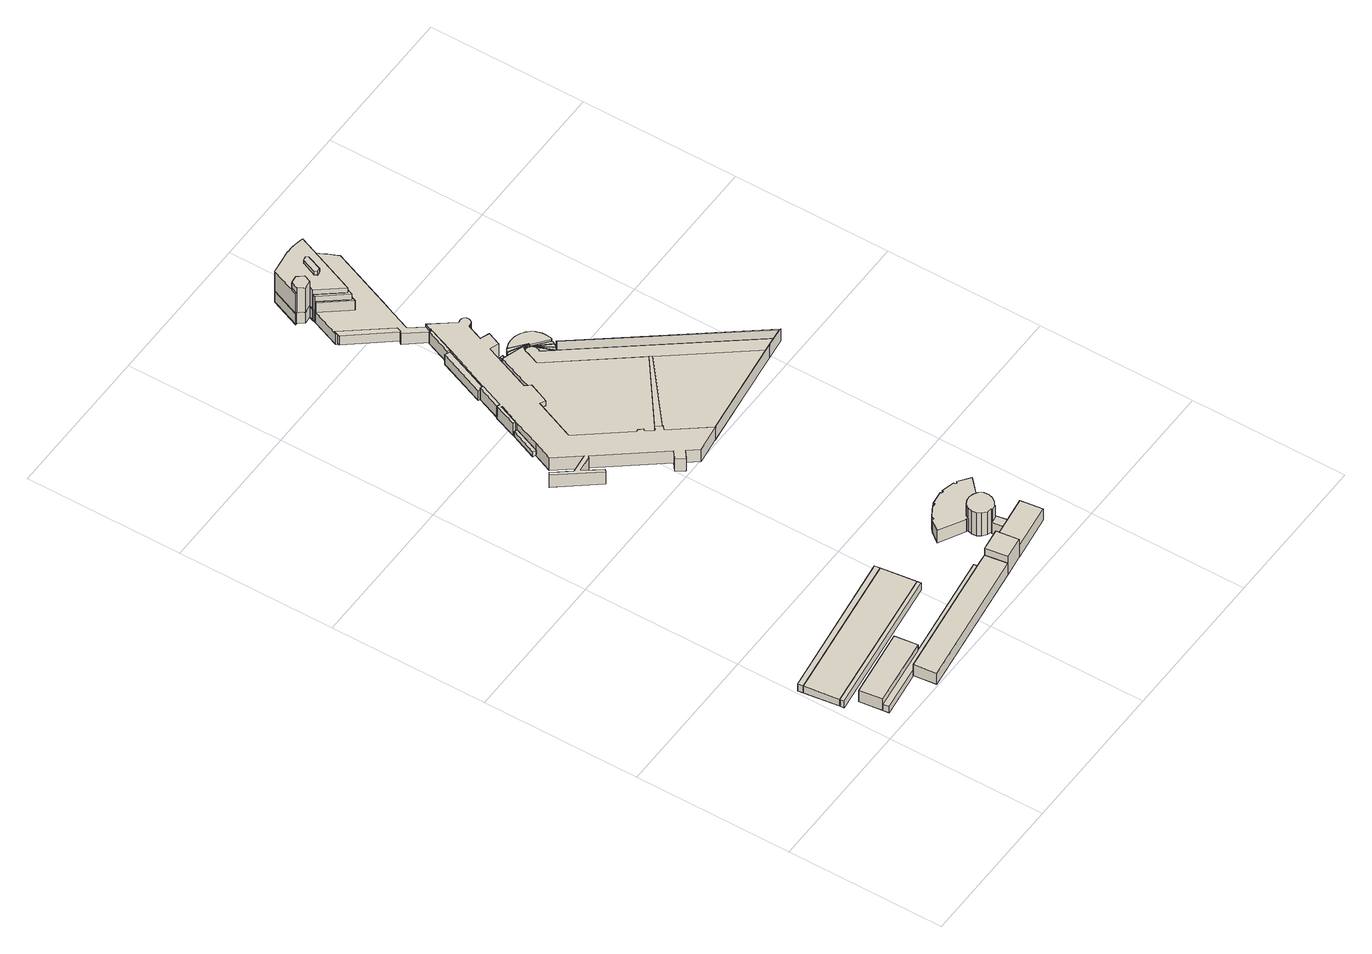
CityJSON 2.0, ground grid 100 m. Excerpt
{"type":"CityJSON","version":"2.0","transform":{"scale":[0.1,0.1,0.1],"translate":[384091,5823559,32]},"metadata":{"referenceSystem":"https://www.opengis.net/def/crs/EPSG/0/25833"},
"CityObjects":{
"building1":{"type":"Building","attributes":{"Gemeindeschluessel":"11000012","BezugspunktDach":"2200","function":"31001_2120","measuredHeight":9.07,"storeysAboveGround":2},"address":[{"country":"Germany","locality":"Berlin","thoroughfareNumber":"1 (7)","thoroughfareName":"Flughafen Tegel"}],"geometry":[{"type":"Solid","lod":"1","boundaries":[[[[0,1,2,3]],[[4,5,6,7]],[[4,7,3,2]],[[5,4,2,1]],[[6,5,1,0]],[[7,6,0,3]]]]}]},
"building2":{"type":"Building","attributes":{"Gemeindeschluessel":"11000012","BezugspunktDach":"2200","function":"51009_1610","measuredHeight":5.47,"storeysAboveGround":0},"address":[{"country":"Germany","locality":"Berlin"}],"geometry":[{"type":"Solid","lod":"1","boundaries":[[[[8,9,10,11]],[[12,13,14,15]],[[12,15,11,10]],[[13,12,10,9]],[[14,13,9,8]],[[15,14,8,11]]]]}]},
"building3":{"type":"Building","attributes":{"Gemeindeschluessel":"11000012","BezugspunktDach":"2200","function":"31001_2120","measuredHeight":5.47,"storeysAboveGround":1},"address":[{"country":"Germany","locality":"Berlin","thoroughfareNumber":"1 (8)","thoroughfareName":"Flughafen Tegel"}],"geometry":[{"type":"Solid","lod":"1","boundaries":[[[[11,10,16,17]],[[18,12,15,19]],[[18,19,17,16]],[[12,18,16,10]],[[15,12,10,11]],[[19,15,11,17]]]]}]},
"building4":{"type":"Building","attributes":{"Gemeindeschluessel":"11000012","BezugspunktDach":"2200","function":"51009_1610","measuredHeight":5.5,"storeysAboveGround":0},"address":[{"country":"Germany","locality":"Berlin"}],"geometry":[{"type":"Solid","lod":"1","boundaries":[[[[17,16,20,21]],[[22,18,19,23]],[[22,23,21,20]],[[18,22,20,16]],[[19,18,16,17]],[[23,19,17,21]]]]}]},
"building5":{"type":"Building","attributes":{"Gemeindeschluessel":"11000012","BezugspunktDach":"2200","function":"51009_1610","measuredHeight":4.85,"storeysAboveGround":0},"address":[{"country":"Germany","locality":"Berlin"}],"geometry":[{"type":"Solid","lod":"1","boundaries":[[[[24,25,26,27,28,29]],[[30,31,32,33,34,35]],[[30,35,29,28]],[[31,30,28,27]],[[32,31,27,26]],[[33,32,26,25]],[[34,33,25,24]],[[35,34,24,29]]]]}]},
"building6":{"type":"Building","attributes":{"Gemeindeschluessel":"11000012","function":"31001_2120"},"address":[{"country":"Germany","locality":"Berlin","thoroughfareNumber":"1 (5)","thoroughfareName":"Flughafen Tegel"}],"children":["building6-1","building6-2","building6-3"]},
"building6-1":{"type":"BuildingPart","attributes":{"BezugspunktDach":"2200","measuredHeight":14.4,"storeysAboveGround":3},"parents":["building6"],"geometry":[{"type":"MultiSurface","lod":"1","boundaries":[[[36,37,38,39]],[[40,41,42,43]],[[40,43,39,38]],[[44,45,38,37]],[[42,41,37,36]],[[43,46,47,42,36,39]],[[41,40,48,45,44]],[[42,47,46,43]]]}]},
"building6-2":{"type":"BuildingPart","attributes":{"BezugspunktDach":"2200","measuredHeight":9.05,"storeysAboveGround":3},"parents":["building6"],"geometry":[{"type":"MultiSurface","lod":"1","boundaries":[[[49,47,46,50,51]],[[52,43,42,53,54]],[[52,54,51,50]],[[43,52,50,46]],[[42,43,42,47]],[[53,42,47,49]],[[54,53,49,51]],[[55,46,47,42,43]]]}]},
"building6-3":{"type":"BuildingPart","attributes":{"BezugspunktDach":"2200","measuredHeight":9.11,"storeysAboveGround":3},"parents":["building6"],"geometry":[{"type":"MultiSurface","lod":"1","boundaries":[[[44,56,57,58,59,45]],[[60,61,62,63,64,65]],[[60,65,45,59]],[[61,60,59,58]],[[62,61,58,57]],[[63,62,57,56]],[[64,63,56,44]],[[65,64,41,40]],[[40,41,44,45]]]}]},
"building7":{"type":"Building","attributes":{"Gemeindeschluessel":"11000012","BezugspunktDach":"2200","function":"51009_1610","measuredHeight":3.96,"storeysAboveGround":0},"address":[{"country":"Germany","locality":"Berlin"}],"geometry":[{"type":"Solid","lod":"1","boundaries":[[[[66,67,68,69]],[[70,71,72,73]],[[70,73,69,68]],[[71,70,68,67]],[[72,71,67,66]],[[73,72,66,69]]]]}]},
"building8":{"type":"Building","attributes":{"Gemeindeschluessel":"11000012","function":"31001_2580"},"address":[{"country":"Germany","locality":"Berlin","thoroughfareNumber":"1 (6)","thoroughfareName":"Flughafen Tegel"}],"children":["building8-1","building8-2","building8-3"]},
"building8-1":{"type":"BuildingPart","attributes":{"BezugspunktDach":"2200","measuredHeight":18.56,"storeysAboveGround":2},"parents":["building8"],"geometry":[{"type":"MultiSurface","lod":"1","boundaries":[[[74,75,76,77,78,79,80,81,82,83,84,85,86,87,88,89,90,91]],[[92,93,94,95,96,97,98,99,100,101,102,103,104,105,106,107,108,109]],[[92,109,91,90]],[[110,111,90,89]],[[94,112,110,93,89,88]],[[95,113,112,88,87]],[[114,113,87,86]],[[115,116,114,96,86,85]],[[98,97,85,84]],[[99,98,84,83]],[[100,99,83,82]],[[101,100,82,81]],[[102,101,81,80]],[[103,102,80,79]],[[117,118,79,78]],[[104,103,119,120]],[[105,104,78,77]],[[106,105,77,76]],[[107,106,76,75]],[[108,107,75,74]],[[109,108,74,91]],[[93,92,111,110]],[[93,110,112,94]],[[94,121,112,113,95]],[[122,96,95,123,113,114]],[[97,96,114,116,115]],[[120,119,118,117]]]}]},
"building8-2":{"type":"BuildingPart","attributes":{"BezugspunktDach":"2200","measuredHeight":9.91,"storeysAboveGround":2},"parents":["building8"],"geometry":[{"type":"MultiSurface","lod":"1","boundaries":[[[124,125,111,110,112,113,114,116,126,127,128,129,130,131,132,133,134,135,136,137,138,139,140,141,142,143,144,145]],[[146,147,148,149,150,151,152,153,154,155,156,157,158,159,160,161,162,163,164,97,96,95,94,93,92,165,166,167]],[[146,167,145,144]],[[147,146,144,143]],[[148,147,143,142]],[[149,148,142,141]],[[150,149,141,140]],[[151,150,140,139]],[[152,151,139,138]],[[153,152,138,137]],[[154,153,137,136]],[[155,154,136,135]],[[156,155,135,134]],[[157,156,134,133]],[[158,157,133,132]],[[159,158,132,131]],[[160,159,131,130]],[[161,160,130,129]],[[162,161,129,128]],[[163,162,128,127]],[[164,163,127,126]],[[97,164,126,116]],[[96,97,96,114]],[[95,96,114,96,95,113]],[[94,95,168,95,94,112]],[[93,94,93,169]],[[93,170,93,92]],[[165,92,111,125]],[[166,165,125,124]],[[167,166,124,145]],[[116,114,96,97]],[[113,112,94,95,168]],[[169,93,94,121,112,110]],[[92,93,170,110,111]]]}]},
"building8-3":{"type":"BuildingPart","attributes":{"BezugspunktDach":"2200","measuredHeight":9,"storeysAboveGround":2},"parents":["building8"],"geometry":[{"type":"Solid","lod":"1","boundaries":[[[[171,172,173,174,175,176,177,118,117,178]],[[120,119,179,180,181,182,183,184,185,186]],[[120,186,178,117]],[[179,119,118,177]],[[180,179,177,176]],[[181,180,176,175]],[[182,181,175,174]],[[183,182,174,173]],[[184,183,173,172]],[[185,184,172,171]],[[186,185,171,178]],[[119,120,117,118]]]]}]},
"building9":{"type":"Building","attributes":{"Gemeindeschluessel":"11000012","BezugspunktDach":"2200","function":"51009_1610","measuredHeight":9.33,"storeysAboveGround":0},"address":[{"country":"Germany","locality":"Berlin"}],"geometry":[{"type":"Solid","lod":"1","boundaries":[[[[187,188,189,190]],[[191,192,193,194]],[[191,194,190,189]],[[192,191,189,188]],[[193,192,188,187]],[[194,193,187,190]]]]}]},
"building10":{"type":"Building","attributes":{"Gemeindeschluessel":"11000012","BezugspunktDach":"2200","function":"51009_1610","measuredHeight":7.84,"storeysAboveGround":0},"address":[{"country":"Germany","locality":"Berlin"}],"geometry":[{"type":"Solid","lod":"1","boundaries":[[[[195,196,197,198,199,200]],[[201,202,203,204,205,206]],[[201,206,200,199]],[[202,201,199,198]],[[203,202,198,197]],[[204,203,197,196]],[[205,204,196,195]],[[206,205,195,200]]]]}]},
"building11":{"type":"Building","attributes":{"Gemeindeschluessel":"11000012","BezugspunktDach":"2200","function":"51009_1610","measuredHeight":7.31,"storeysAboveGround":0},"address":[{"country":"Germany","locality":"Berlin"}],"geometry":[{"type":"Solid","lod":"1","boundaries":[[[[207,208,209,210,211,212]],[[213,214,215,216,217,218]],[[213,218,212,211]],[[214,213,211,210]],[[215,214,210,209]],[[216,215,209,208]],[[217,216,208,207]],[[218,217,207,212]]]]}]},
"building12":{"type":"Building","attributes":{"Gemeindeschluessel":"11000012","BezugspunktDach":"2200","function":"51009_1610","measuredHeight":9.24,"storeysAboveGround":0},"address":[{"country":"Germany","locality":"Berlin"}],"geometry":[{"type":"Solid","lod":"1","boundaries":[[[[219,220,221,222]],[[223,224,225,226]],[[223,226,222,221]],[[224,223,221,220]],[[225,224,220,219]],[[226,225,219,222]]]]}]},
"building13":{"type":"Building","attributes":{"Gemeindeschluessel":"11000012","function":"31001_2461"},"address":[{"country":"Germany","locality":"Berlin","thoroughfareNumber":"1 (42)","thoroughfareName":"Flughafen Tegel"}],"children":["building13-1","building13-2","building13-3","building13-4","building13-5","building13-6","building13-7","building13-8","building13-9","building13-10","building13-11","building13-12","building13-13"]},
"building13-1":{"type":"BuildingPart","attributes":{"BezugspunktDach":"2200","measuredHeight":10.02,"storeysAboveGround":4},"parents":["building13"],"geometry":[{"type":"MultiSurface","lod":"1","boundaries":[[[227,228,229,230,231,232,233,234,235,236,237,238,239,240,241,242,243,244,245,246,247,248,249,250,251,252,253,254,255,256,257,258,259,260,261,262,263,264,265,266,267,268,269,270,271,272,273,274,275,276,277,278,279,280,281,282,283,284,285,286,287,288,289,290,220,219,188,187,190,291,292,293,294,295,296,297,298,299,300,301]],[[302,303,304,305,306,307,308,309,310,311,312,313,314,315,316,317,318,319,320,321,322,323,324,325,326,327,328,329,330,331,332,333,334,335,336,337,338,339,340,341,342,343,344,345,346,347,348,349,350,351,352,353,354,355,356,357,358,359,360,361,362,363,364,365,366,367,368,369,370,371,372,373,374,375,376,377,378,379,380,381]],[[302,381,301,300]],[[303,302,300,299]],[[304,303,299,298]],[[305,304,298,297]],[[306,305,297,296]],[[307,306,296,295]],[[308,307,295,294]],[[309,308,294,293]],[[310,309,293,292]],[[311,310,292,291]],[[312,311,291,190]],[[313,312,190,187]],[[314,313,187,188]],[[315,314,188,219]],[[316,315,219,220]],[[317,316,220,290]],[[318,317,290,289]],[[319,318,289,288]],[[320,319,288,287]],[[321,320,287,286]],[[322,321,286,285]],[[323,322,285,284]],[[324,323,284,283]],[[325,324,283,282]],[[326,325,282,281]],[[327,326,281,280]],[[328,327,280,279]],[[329,328,279,278]],[[330,329,278,277]],[[331,330,277,276]],[[332,331,276,275]],[[333,332,275,274]],[[334,333,274,273]],[[335,334,273,272]],[[336,335,272,271]],[[337,336,271,270]],[[338,337,270,269]],[[339,338,269,268]],[[340,339,268,267]],[[341,340,267,266]],[[342,341,266,265]],[[343,342,265,264]],[[344,343,264,263]],[[345,344,263,262]],[[346,345,262,261]],[[347,382,383,384,261,260]],[[348,385,382,260,259]],[[386,387,385,388,259,258]],[[350,389,387,258,257]],[[390,391,389,257,256]],[[352,392,391,351,256,255]],[[353,393,392,255,254]],[[394,395,393,254,253]],[[355,396,395,253,252]],[[397,396,252,251]],[[398,397,251,250]],[[399,400,250,249]],[[359,401,399,358,249,248]],[[402,360,403,401,248,247]],[[404,402,360,361,360,247,246]],[[405,406,404,246,245]],[[363,362,363,407,406,245,244]],[[408,407,244,243]],[[364,363,409,363,364,410]],[[411,408,243,242]],[[366,365,242,241]],[[367,366,241,240]],[[368,367,240,239]],[[369,368,239,238]],[[370,369,238,237]],[[371,370,237,236]],[[372,371,236,235]],[[373,372,235,234]],[[374,373,234,233]],[[375,374,233,232]],[[376,375,232,231]],[[377,376,231,230]],[[378,377,230,229]],[[379,378,229,228]],[[380,379,228,227]],[[381,380,227,301]],[[346,384,383,382,347]],[[347,382,385,348]],[[349,348,388,385,387,386]],[[349,387,389,350]],[[351,350,412,389,391,390]],[[351,391,392,352]],[[352,392,393,353]],[[354,353,393,395,394]],[[354,413,395,396,355]],[[356,355,396,397]],[[357,356,397,398]],[[358,357,400,399]],[[358,399,401,359]],[[359,414,401,403,360]],[[404,361,360,361,404,402]],[[362,361,404,406,405]],[[406,407,363,362]],[[410,364,363,409,407,408]],[[365,364,408,411]]]}]},
"building13-2":{"type":"BuildingPart","attributes":{"BezugspunktDach":"2200","measuredHeight":7.02,"storeysAboveGround":4},"parents":["building13"],"geometry":[{"type":"MultiSurface","lod":"1","boundaries":[[[415,416,417,418,419,420]],[[421,422,423,424,425,426]],[[421,426,420,419]],[[422,421,419,418]],[[423,422,418,417]],[[427,428,417,416]],[[429,430,416,415]],[[425,424,431,432]],[[433,434,415,420]],[[424,423,428,427]],[[432,431,430,429]],[[426,425,434,433]]]}]},
"building13-3":{"type":"BuildingPart","attributes":{"BezugspunktDach":"2200","measuredHeight":5.9,"storeysAboveGround":4},"parents":["building13"],"geometry":[{"type":"MultiSurface","lod":"1","boundaries":[[[427,435,436,437,438,439,440,441,442,443,444,445,446,447,448,449,450,451,452,453,454,455,456,457,458,459,460,461,462,463,428]],[[464,465,466,467,468,469,470,471,472,473,474,475,476,477,478,479,480,481,482,483,484,485,486,487,488,489,490,491,492,424,423]],[[464,423,428,463]],[[465,464,463,462]],[[466,465,462,461]],[[467,466,461,460]],[[468,467,460,459]],[[469,468,459,458]],[[470,469,458,457]],[[471,470,457,456]],[[472,471,456,455]],[[473,472,455,454]],[[474,473,454,453]],[[475,474,453,452]],[[476,475,452,451]],[[477,476,451,450]],[[478,477,450,449]],[[479,478,449,448]],[[480,479,448,447]],[[481,480,447,446]],[[482,481,446,445]],[[483,482,445,444]],[[484,483,444,443]],[[485,484,443,442]],[[486,485,442,441]],[[487,486,441,440]],[[488,487,440,439]],[[489,488,439,438]],[[490,489,438,437]],[[491,490,437,436]],[[492,493,494,436,435]],[[430,495,496,431,424,492,435,427]],[[491,494,493,492]],[[431,496,495,430]],[[423,424,427,428]]]}]},
"building13-4":{"type":"BuildingPart","attributes":{"BezugspunktDach":"2200","measuredHeight":4.59,"storeysAboveGround":4},"parents":["building13"],"geometry":[{"type":"MultiSurface","lod":"1","boundaries":[[[497,498,499,500,501,494,493]],[[491,490,502,503,504,505,492]],[[490,491,494,501]],[[502,490,501,500]],[[503,502,500,499]],[[504,503,499,498]],[[505,506,507,504,498,497]],[[492,505,508,496,495,509,510,497,493]],[[491,492,493,494]],[[504,507,506,505]],[[510,509,495,496,508]]]}]},
"building13-5":{"type":"BuildingPart","attributes":{"BezugspunktDach":"2200","measuredHeight":4.45,"storeysAboveGround":4},"parents":["building13"],"geometry":[{"type":"MultiSurface","lod":"1","boundaries":[[[511,512,513,507,514,507,506]],[[504,503,504,515,516,517,505]],[[503,504,507,514]],[[515,504,507,513]],[[516,515,513,512]],[[517,518,519,512,511]],[[509,518,520,508,505,517,511,506]],[[504,505,506,507]],[[516,519,518,517]],[[508,520,518,509]]]}]},
"building13-6":{"type":"BuildingPart","attributes":{"BezugspunktDach":"2200","measuredHeight":7.14,"storeysAboveGround":4},"parents":["building13"],"geometry":[{"type":"MultiSurface","lod":"1","boundaries":[[[391,392,393,395,396,397,521,522,523,524,525,526,527,528,529,530,531,383,382,385,387,389]],[[532,533,534,535,536,537,538,539,540,541,542,543,544,545,546,547,548,549,550,551,552,553]],[[532,553,389,350,349,387]],[[533,532,387,349,348,385]],[[534,533,385,348,347,382]],[[535,534,382,347,346,383]],[[536,535,383,531]],[[554,555,531,530]],[[556,557,530,529]],[[558,556,538,529,528]],[[540,539,528,527],[540,559,558,539]],[[541,540,560,561,562,563,527,526]],[[542,541,526,525],[561,564,565,562]],[[543,542,564,566,567,565,568,525,524]],[[544,543,566,569,570,567,524,523]],[[571,570,523,522]],[[545,544,572,569,573]],[[574,571,522,521]],[[546,545,575,573,576]],[[548,547,356,355]],[[549,548,355,354,395]],[[550,549,354,353]],[[551,550,393,353,352]],[[552,551,352,351]],[[553,552,351,350]],[[387,349,350,389]],[[385,348,349,387]],[[382,347,348,385]],[[383,346,347,382]],[[537,536,555,554]],[[538,537,577,557,556]],[[539,578,538,556,558]],[[559,540,539,558]],[[563,562,561,560]],[[565,564,561,562]],[[568,565,567,566,564]],[[567,570,569,566]],[[573,569,572,570,571]],[[576,573,575,571,574]],[[547,546,521,397]],[[355,356,579,397,396]],[[396,395,354,355]],[[353,354,395,393,580]],[[352,353,393,392,581]],[[351,352,392,391]],[[350,351,582,391,389]]]}]},
"building13-7":{"type":"BuildingPart","attributes":{"BezugspunktDach":"2200","measuredHeight":7.2,"storeysAboveGround":4},"parents":["building13"],"geometry":[{"type":"MultiSurface","lod":"1","boundaries":[[[401,403,583,400,399]],[[584,585,586,587,588]],[[584,588,358,357,400]],[[589,398,400,583]],[[402,590,583,403]],[[586,585,591,360]],[[587,586,403,360,359]],[[588,587,592,359,358,399]],[[399,400,357,358]],[[585,584,398,589]],[[360,591,590,402]],[[359,360,403,401]],[[401,399,358,359,592]]]}]},
"building13-8":{"type":"BuildingPart","attributes":{"BezugspunktDach":"2200","measuredHeight":7.1,"storeysAboveGround":4},"parents":["building13"],"geometry":[{"type":"MultiSurface","lod":"1","boundaries":[[[398,589,521,397]],[[546,585,584,547]],[[585,546,521,589],[591,590,574,576]],[[547,584,357,356]],[[521,546,547,397]],[[574,590,591,576]],[[584,585,589,398]],[[356,357,398,397,593]]]}]},
"building13-9":{"type":"BuildingPart","attributes":{"BezugspunktDach":"2200","measuredHeight":2.88,"storeysAboveGround":4},"parents":["building13"],"geometry":[{"type":"Solid","lod":"1","boundaries":[[[[554,594,595,596,597,555]],[[598,599,600,601,537,536]],[[598,536,555,597]],[[599,598,597,596]],[[600,599,596,595]],[[601,600,595,594]],[[537,601,594,554]],[[536,537,554,555]]]]}]},
"building13-10":{"type":"BuildingPart","attributes":{"BezugspunktDach":"2200","measuredHeight":4.2,"storeysAboveGround":4},"parents":["building13"],"geometry":[{"type":"MultiSurface","lod":"1","boundaries":[[[602,408,411,603,519,518]],[[516,604,605,606,607,517]],[[604,516,519,603]],[[605,604,603,411]],[[606,605,365,364,408]],[[607,606,408,602],[607,608,609,606]],[[517,607,610,520,518]],[[517,518,519,516]],[[411,408,364,365]],[[608,607,606,609]],[[602,518,520,610]]]}]},
"building13-11":{"type":"BuildingPart","attributes":{"BezugspunktDach":"2200","measuredHeight":4.17,"storeysAboveGround":4},"parents":["building13"],"geometry":[{"type":"MultiSurface","lod":"1","boundaries":[[[609,608,611,612,613,614,615,616]],[[617,618,619,620,621,607,606,622]],[[617,622,623,624,625,615]],[[618,617,626,625,627]],[[619,618,614,627,628]],[[620,619,628,629]],[[621,620,629,630,611]],[[607,621,630,610]],[[622,606,609,364,624,616]],[[616,615,625,624,623]],[[627,625,626,615,614]],[[628,627,614,613]],[[629,628,613,612]],[[612,611,630,629]],[[610,630,631,611,608]],[[606,607,608,609]],[[616,624,364,609]]]}]},
"building13-12":{"type":"BuildingPart","attributes":{"BezugspunktDach":"2200","measuredHeight":6.87,"storeysAboveGround":4},"parents":["building13"],"geometry":[{"type":"MultiSurface","lod":"1","boundaries":[[[558,559,632,633,634,635,636,637,434,433,638,557]],[[639,426,425,640,641,642,643,644,645,540,539,537]],[[639,537,557,638]],[[426,639,638,433]],[[646,429,434,637]],[[640,425,432,647]],[[641,640,647,648,649,646,637,636]],[[650,649,648,651,642,641,636,635]],[[652,650,635,634]],[[643,642,651,653]],[[654,652,653,655,656,644,643,634,633]],[[657,658,654,659,633,632]],[[645,644,655,660]],[[563,658,632,559]],[[540,645,660,560,563]],[[539,538,661]],[[425,426,433,434]],[[647,432,429,646]],[[646,649,648,647]],[[651,648,649,650]],[[653,651,650,652]],[[656,655,653,652,654]],[[660,655,659,654,658,657]],[[658,563,560,660]],[[539,540,559,558]],[[537,661,538,556,557,554]],[[556,538,539,558]]]}]},
"building13-13":{"type":"BuildingPart","attributes":{"BezugspunktDach":"2200","measuredHeight":3.37,"storeysAboveGround":4},"parents":["building13"],"geometry":[{"type":"MultiSurface","lod":"1","boundaries":[[[402,404,406,407,408,662,663,664,665,666,667,602,518,509,495,430,429,646,649,650,652,654,658,563,562,565,567,570,571]],[[569,566,564,561,560,660,655,653,651,648,647,432,431,496,508,520,610,630,629,628,627,625,624,364,363,362,361,360,573]],[[611,608,602,667]],[[612,611,667,666]],[[628,613,612,668,666,665]],[[614,613,628,665,664]],[[625,615,614,664,663]],[[616,615,669,663,662]],[[364,609,616,662,408]],[[573,571,570,569]],[[566,569,570,567]],[[566,567,565,564]],[[561,564,565,562]],[[561,670,562,563,560]],[[560,563,658,660]],[[660,658,654,655]],[[653,655,654,652]],[[651,653,652,650]],[[651,650,649,648]],[[647,648,649,646]],[[432,647,646,429]],[[431,432,429,430]],[[496,431,430,495]],[[508,496,671,495,509]],[[520,508,509,518]],[[610,520,672,518,602]],[[630,610,608,611]],[[629,630,611,612]],[[629,668,612,613,628]],[[627,628,613,614]],[[627,614,615,625]],[[624,625,669,615,616]],[[624,623,616,609,364]],[[363,364,408,407]],[[362,363,673,407,406]],[[361,362,406,404]],[[361,404,402,360]],[[573,576,574,571]],[[360,402,590,591]],[[591,590,574,576]]]}]},
"building14":{"type":"Building","attributes":{"Gemeindeschluessel":"11000012","function":"31001_3092"},"address":[{"country":"Germany","locality":"Berlin","thoroughfareNumber":"1 (2)","thoroughfareName":"Flughafen Tegel"}],"children":["building14-1","building14-2","building14-3","building14-4","building14-5","building14-6"]},
"building14-1":{"type":"BuildingPart","attributes":{"BezugspunktDach":"2200","measuredHeight":8.66,"storeysAboveGround":7},"parents":["building14"],"geometry":[{"type":"Solid","lod":"1","boundaries":[[[[211,210,209,208,207,674,675,676,677,678,679,680,681,682,683,684,685,686,687,688,689,690,691,692,693,694,695,696,697,698,699,700,701,702,703,704,705,706,707,708,709,710,711,712,713,714,715]],[[716,717,718,719,720,721,722,723,724,725,726,727,728,729,730,731,732,733,734,735,736,737,738,739,740,741,742,743,744,745,746,747,748,749,750,751,752,753,754,755,756,757,758,759,760,761,762]],[[716,762,715,714]],[[717,716,714,713]],[[718,717,713,712]],[[719,718,712,711]],[[720,719,711,710]],[[721,720,710,709]],[[722,721,709,708]],[[723,722,708,707]],[[724,723,707,706]],[[725,724,706,705]],[[726,725,705,704]],[[727,726,704,703]],[[728,727,703,702]],[[729,728,702,701]],[[730,729,701,700]],[[731,730,700,699]],[[732,731,699,698]],[[733,732,698,697]],[[734,733,697,696]],[[735,734,696,695]],[[736,735,695,694]],[[737,736,694,693]],[[738,737,693,692]],[[739,738,692,691]],[[740,739,691,690]],[[741,740,690,689]],[[742,741,689,688]],[[743,742,688,687]],[[744,743,687,686]],[[745,744,686,685]],[[746,745,685,684]],[[747,746,684,683]],[[748,747,683,682]],[[749,748,682,681]],[[750,749,681,680]],[[751,750,680,679]],[[752,751,679,678]],[[753,752,678,677]],[[754,753,677,676]],[[755,754,676,675]],[[756,755,675,674]],[[757,756,674,207]],[[758,757,207,208]],[[759,758,208,209]],[[760,759,209,210]],[[761,760,210,211]],[[762,761,211,715]]]]}]},
"building14-2":{"type":"BuildingPart","attributes":{"BezugspunktDach":"2200","measuredHeight":28.94,"storeysAboveGround":7},"parents":["building14"],"geometry":[{"type":"MultiSurface","lod":"1","boundaries":[[[763,764,765,766,767,768]],[[769,770,771,772,773,774]],[[775,776,774,768,767]],[[777,775,767,766]],[[771,778,777,779,766,765]],[[772,780,778,765,764]],[[773,772,764,763]],[[774,773,763,768]],[[769,774,776,775]],[[770,769,775,777]],[[770,779,777,778,771]],[[771,778,780,772]]]}]},
"building14-3":{"type":"BuildingPart","attributes":{"BezugspunktDach":"2200","measuredHeight":21.03,"storeysAboveGround":7},"parents":["building14"],"geometry":[{"type":"MultiSurface","lod":"1","boundaries":[[[781,782,783,784,785,786,787,788,789]],[[790,791,792,793,794,795,796,797,798]],[[790,798,789,788]],[[793,792,786,785]],[[794,793,785,784]],[[795,794,784,783]],[[796,795,783,782]],[[799,800,801,782,781]],[[797,796,802,803]],[[804,799,781,789]],[[798,797,799,803,805]],[[790,788,787,791]],[[792,791,787,786]],[[803,802,801,800,799]],[[805,803,799,804]]]}]},
"building14-4":{"type":"BuildingPart","attributes":{"BezugspunktDach":"2200","measuredHeight":16.47,"storeysAboveGround":7},"parents":["building14"],"geometry":[{"type":"MultiSurface","lod":"1","boundaries":[[[806,807,808,809,800,799,804,810]],[[805,803,802,811,812,813,814,815]],[[805,815,810,804]],[[811,802,800,809]],[[812,811,809,808]],[[813,812,808,807]],[[814,813,807,806]],[[815,814,806,810]],[[803,805,816,804,799]],[[802,803,817,799,800]]]}]},
"building14-5":{"type":"BuildingPart","attributes":{"BezugspunktDach":"2200","measuredHeight":27.28,"storeysAboveGround":7},"parents":["building14"],"geometry":[{"type":"MultiSurface","lod":"1","boundaries":[[[818,819,820,821,822,823]],[[824,825,826,827,828,829]],[[830,831,829,823,822]],[[825,832,830,824,822,821]],[[833,832,821,820]],[[834,833,820,819]],[[828,835,834,819,818]],[[831,835,818,823]],[[824,829,831,830]],[[824,830,832,825]],[[826,825,832,833]],[[827,826,833,834]],[[827,834,835,828]],[[829,828,835,831]]]}]},
"building14-6":{"type":"BuildingPart","attributes":{"BezugspunktDach":"2200","measuredHeight":25,"storeysAboveGround":7},"parents":["building14"],"geometry":[{"type":"MultiSurface","lod":"1","boundaries":[[[776,775,777,778,780,836,837,838,839,840,841,842,843,844,845,846,847],[830,832,833,834,835,831]],[[848,849,850,851,852,853,854,855,792,791,790,856,857,858,859,860,861],[862,863,864,865,866,867]],[[848,861,847,846]],[[849,848,846,845]],[[850,849,845,844]],[[851,850,844,843]],[[852,851,843,842]],[[853,852,842,841]],[[854,853,841,840]],[[855,854,840,839]],[[792,855,839,838]],[[787,786,868,838,837]],[[790,791,790,788,787,837,836]],[[856,790,836,780]],[[857,856,780,772,771,778]],[[858,857,771,770,777]],[[859,858,777,770,769]],[[860,859,869,769,774]],[[861,860,776,847]],[[862,867,831,829,828]],[[863,862,835,828,827]],[[864,863,827,826]],[[865,864,826,825]],[[866,865,825,824]],[[867,866,824,829,831]],[[791,792,868,786,787]],[[787,788,790,791]],[[778,771,772,780]],[[778,777,770,771]],[[769,770,777,775]],[[774,769,869,775,776]],[[828,829,831,835,870]],[[827,828,835,834]],[[826,827,834,833]],[[825,826,833,832]],[[824,825,832,830,871]],[[872,830,831,829,824]]]}]}
},
"vertices":[
[142,141,116],[584,201,116],[565,346,116],[123,285,116],[565,346,25],[584,201,25],[142,141,25],[123,285,25],
[42,325,80],[1001,456,80],[998,481,80],[39,353,80],[998,481,25],[1001,456,25],[42,325,25],[39,353,25],
[970,704,80],[10,574,80],[970,704,25],[10,574,25],
[966,740,80],[5,609,80],[966,740,25],[5,609,25],
[148,101,73],[448,142,73],[1285,257,73],[1279,296,73],[584,201,73],[142,141,73],[584,201,24],[1279,296,24],[1285,257,24],[448,142,24],[148,101,24],[142,141,24],
[1360,123,169],[1499,142,169],[1480,283,169],[1339,264,169],[1480,283,25],[1499,142,25],[1360,123,25],[1339,264,25],[1499,142,115],[1480,283,115],[1339,264,115],[1360,123,115],[1480,283,103],
[466,0,115],[1285,257,115],[448,142,115],[1285,257,25],[466,0,25],[448,142,25],[1339,264,93],
[1800,184,115],[1781,325,115],[1622,303,115],[1571,296,115],[1571,296,24],[1622,303,24],[1781,325,24],[1800,184,24],[1499,142,24],[1480,283,24],
[668,2765,63],[736,2933,63],[717,2941,63],[648,2773,63],[717,2941,24],[736,2933,24],[668,2765,24],[648,2773,24],
[1502,424,211],[1517,399,211],[1542,379,211],[1570,372,211],[1571,365,211],[1603,369,211],[1602,375,211],[1626,391,211],[1644,415,211],[1652,445,211],[1648,474,211],[1632,501,211],[1608,515,211],[1579,524,211],[1550,520,211],[1523,507,211],[1506,482,211],[1499,453,211],[1506,482,25],[1523,507,25],[1550,520,25],[1579,524,25],[1608,515,25],[1632,501,25],[1648,474,25],[1652,445,25],[1644,415,25],[1626,391,25],[1602,375,25],[1603,369,25],[1571,365,25],[1570,372,25],[1542,379,25],[1517,399,25],[1502,424,25],[1499,453,25],[1523,507,124],[1506,482,124],[1550,520,124],[1579,524,124],[1608,515,124],[1632,501,111],[1632,501,124],[1571,365,116],[1603,369,116],[1603,369,26],[1571,365,26],[1550,520,73],[1608,515,41],[1579,524,55],
[1497,487,124],[1498,491,124],[1641,510,124],[1642,508,124],[1771,632,124],[1702,686,124],[1695,678,124],[1682,685,124],[1685,694,124],[1600,716,124],[1598,706,124],[1584,708,124],[1583,717,124],[1497,705,124],[1498,696,124],[1485,692,124],[1480,698,124],[1405,656,124],[1409,647,124],[1399,638,124],[1391,643,124],[1339,575,124],[1391,643,25],[1399,638,25],[1409,647,25],[1405,656,25],[1480,698,25],[1485,692,25],[1498,696,25],[1497,705,25],[1583,717,25],[1584,708,25],[1598,706,25],[1600,716,25],[1685,694,25],[1682,685,25],[1695,678,25],[1702,686,25],[1771,632,25],[1642,508,25],[1641,510,25],[1498,491,25],[1497,487,25],[1339,575,25],[1579,524,61],[1523,507,105],[1523,507,75],
[1568,297,116],[1571,298,116],[1571,296,116],[1622,303,116],[1620,305,116],[1624,305,116],[1614,371,116],[1559,364,116],[1614,371,26],[1624,305,26],[1620,305,26],[1622,303,26],[1571,296,26],[1571,298,26],[1568,297,26],[1559,364,26],
[800,3089,117],[862,3239,117],[842,3247,117],[782,3097,117],[842,3247,24],[862,3239,24],[800,3089,24],[782,3097,24],
[842,3247,102],[862,3239,102],[984,3539,102],[967,3546,102],[953,3552,102],[830,3252,102],[953,3552,23],[967,3546,23],[984,3539,23],[862,3239,23],[842,3247,23],[830,3252,23],
[962,3852,94],[968,3853,94],[979,3883,94],[769,4154,94],[762,4132,94],[754,4115,94],[762,4132,20],[769,4154,20],[979,3883,20],[968,3853,20],[962,3852,20],[754,4115,20],
[984,3539,117],[1050,3700,117],[1032,3708,117],[967,3546,117],[1032,3708,25],[1050,3700,25],[984,3539,25],[967,3546,25],
[705,2332,117],[719,2343,117],[636,2454,117],[740,2467,117],[751,2476,117],[1040,2106,117],[1019,2090,117],[993,2070,117],[1030,2019,117],[1061,2043,117],[1078,2057,117],[1132,1988,117],[1315,2012,117],[1982,2099,117],[2115,2116,117],[1362,3091,117],[1356,3089,117],[1359,3085,117],[1360,3086,117],[2105,2120,117],[1978,2104,117],[1312,2016,117],[1140,2238,117],[1162,2257,117],[1133,2294,117],[1110,2276,117],[1074,2323,117],[1084,2332,117],[1063,2357,117],[1049,2355,117],[818,2651,117],[926,2912,117],[962,2895,117],[1014,3019,117],[1015,3024,117],[989,3058,117],[1113,3363,117],[1169,3340,117],[1205,3426,117],[1147,3449,117],[1190,3553,117],[1196,3551,117],[1203,3551,117],[1209,3552,117],[1215,3554,117],[1221,3558,117],[1226,3562,117],[1230,3568,117],[1232,3574,117],[1234,3580,117],[1234,3587,117],[1232,3593,117],[1230,3599,117],[1226,3605,117],[1221,3609,117],[1216,3613,117],[1209,3615,117],[1203,3616,117],[1196,3616,117],[1190,3614,117],[1184,3611,117],[1072,3755,117],[1058,3720,117],[1055,3713,117],[724,2953,117],[738,2947,117],[789,3072,117],[793,3071,117],[736,2933,117],[668,2765,117],[619,2646,117],[737,2495,117],[615,2479,117],[530,2588,117],[515,2577,117],[530,2588,17],[615,2479,17],[737,2495,17],[619,2646,17],[668,2765,17],[736,2933,17],[793,3071,17],[789,3072,17],[738,2947,17],[724,2953,17],[782,3097,17],[800,3089,17],[862,3239,17],[984,3539,17],[1050,3700,17],[1055,3713,17],[1058,3720,17],[1072,3755,17],[1184,3611,17],[1190,3614,17],[1196,3616,17],[1203,3616,17],[1209,3615,17],[1216,3613,17],[1221,3609,17],[1226,3605,17],[1230,3599,17],[1232,3593,17],[1234,3587,17],[1234,3580,17],[1232,3574,17],[1230,3568,17],[1226,3562,17],[1221,3558,17],[1215,3554,17],[1209,3552,17],[1203,3551,17],[1196,3551,17],[1190,3553,17],[1147,3449,17],[1205,3426,17],[1169,3340,17],[1113,3363,17],[989,3058,17],[1015,3024,17],[1014,3019,17],[962,2895,17],[926,2912,17],[818,2651,17],[1049,2355,17],[1063,2357,17],[1084,2332,17],[1074,2323,17],[1110,2276,17],[1133,2294,17],[1162,2257,17],[1140,2238,17],[1312,2016,17],[1978,2104,17],[2105,2120,17],[1360,3086,17],[1359,3085,17],[1356,3089,17],[1362,3091,17],[2115,2116,17],[1982,2099,17],[1315,2012,17],[1132,1988,17],[1078,2057,17],[1061,2043,17],[1030,2019,17],[993,2070,17],[1019,2090,17],[1040,2106,17],[751,2476,17],[740,2467,17],[636,2454,17],[719,2343,17],[705,2332,17],[515,2577,17],[1014,3019,79],[1015,3024,79],[1015,3024,60],[962,2895,79],[926,2912,61],[926,2912,79],[962,2895,37],[818,2651,79],[1049,2355,48],[1049,2355,79],[1063,2357,79],[1084,2332,79],[1074,2323,43],[1074,2323,79],[1110,2276,79],[1133,2294,79],[1162,2257,79],[1140,2238,80],[1162,2257,80],[1312,2016,80],[1978,2104,50],[1978,2104,80],[2105,2120,50],[1360,3086,25],[1360,3086,50],[1359,3085,50],[1356,3089,50],[1359,3085,37],[1356,3089,24],[1362,3091,50],[818,2651,47],[1074,2323,64],[1312,2016,24],
[1288,3229,78],[1294,3226,78],[1195,3305,78],[1187,3300,78],[1177,3291,78],[1176,3290,78],[1177,3291,8],[1187,3300,8],[1195,3305,8],[1294,3226,8],[1288,3229,8],[1176,3290,8],[1294,3226,67],[1195,3305,67],[1288,3229,50],[1294,3226,50],[1294,3226,17],[1288,3229,17],[1176,3290,76],[1288,3229,76],
[1300,3221,67],[1397,3144,67],[1398,3144,67],[1399,3146,67],[1403,3159,67],[1405,3172,67],[1406,3186,67],[1406,3199,67],[1405,3213,67],[1402,3226,67],[1398,3239,67],[1393,3251,67],[1386,3263,67],[1379,3274,67],[1370,3285,67],[1361,3294,67],[1350,3302,67],[1339,3309,67],[1327,3315,67],[1314,3320,67],[1302,3324,67],[1288,3326,67],[1275,3327,67],[1262,3327,67],[1248,3326,67],[1235,3323,67],[1223,3319,67],[1210,3314,67],[1198,3307,67],[1198,3307,8],[1210,3314,8],[1223,3319,8],[1235,3323,8],[1248,3326,8],[1262,3327,8],[1275,3327,8],[1288,3326,8],[1302,3324,8],[1314,3320,8],[1327,3315,8],[1339,3309,8],[1350,3302,8],[1361,3294,8],[1370,3285,8],[1379,3274,8],[1386,3263,8],[1393,3251,8],[1398,3239,8],[1402,3226,8],[1405,3213,8],[1406,3199,8],[1406,3186,8],[1405,3172,8],[1403,3159,8],[1399,3146,8],[1398,3144,8],[1397,3144,8],[1300,3221,8],[1300,3221,54],[1397,3144,54],[1300,3221,50],[1300,3221,17],
[1305,3216,54],[1387,3122,54],[1388,3122,54],[1394,3134,54],[1398,3144,54],[1394,3134,8],[1388,3122,8],[1387,3122,8],[1305,3216,8],[1305,3216,52],[1387,3122,52],[1305,3216,17],[1305,3216,50],[1305,3216,31],
[1309,3209,52],[1373,3102,52],[1380,3111,52],[1388,3122,52],[1380,3111,8],[1373,3102,8],[1309,3209,8],[1309,3209,50],[1373,3102,50],[1309,3209,17],
[1574,2625,79],[1197,3111,79],[1230,3192,79],[1231,3199,79],[1233,3206,79],[1236,3213,79],[1240,3219,79],[1256,3240,79],[1235,3247,79],[1159,3271,79],[1119,3284,79],[926,2912,8],[962,2895,8],[1014,3019,8],[1015,3024,8],[1119,3284,8],[1159,3271,8],[1235,3247,8],[1256,3240,8],[1240,3219,8],[1236,3213,8],[1233,3206,8],[1231,3199,8],[1230,3192,8],[1197,3111,8],[1574,2625,8],[1133,2294,8],[1110,2276,8],[1074,2323,8],[1084,2332,8],[1063,2357,8],[1049,2355,8],[818,2651,8],[1159,3271,22],[1119,3284,22],[1235,3247,76],[1159,3271,76],[1256,3240,76],[1240,3219,76],[1240,3219,17],[1236,3213,17],[1236,3213,50],[1240,3219,50],[1233,3206,17],[1233,3206,50],[1231,3199,17],[1231,3199,50],[1233,3206,35],[1230,3192,17],[1230,3192,50],[1197,3111,50],[1230,3192,47],[1197,3111,17],[1574,2625,50],[1197,3111,44],[1574,2625,17],[1159,3271,48],[1251,3242,8],[1133,2294,30],[1084,2332,77],[1063,2357,33],[1049,2355,52],
[1587,2608,80],[1162,2257,8],[1587,2608,8],[1978,2104,8],[1312,2016,8],[1140,2238,8],[1587,2608,79],[1587,2608,50],[1587,2608,17],[1312,2016,72],
[1133,2294,25],
[1182,3324,22],[1161,3331,22],[1149,3300,22],[1129,3307,22],[1129,3307,8],[1149,3300,8],[1161,3331,8],[1182,3324,8],
[1311,3203,50],[1372,3100,50],[1372,3100,8],[1362,3091,8],[1356,3089,8],[1311,3203,8],[1311,3203,49],[1356,3089,49],[1311,3203,17],
[1313,3195,49],[1313,3188,49],[1311,3181,49],[1309,3174,49],[1305,3167,49],[1300,3162,49],[1305,3167,8],[1309,3174,8],[1311,3181,8],[1313,3188,8],[1313,3195,8],[1300,3162,8],[1300,3162,33],[1300,3162,17],[1305,3167,17],[1305,3167,26],[1309,3174,17],[1311,3181,17],[1313,3188,17],[1313,3195,17],[1313,3195,28],
[1246,3224,76],[1252,3228,76],[1259,3231,76],[1266,3232,76],[1273,3233,76],[1281,3232,76],[1168,3282,76],[1168,3282,8],[1281,3232,8],[1273,3233,8],[1266,3232,8],[1259,3231,8],[1252,3228,8],[1246,3224,8],[1281,3232,50],[1281,3232,17],[1273,3233,17],[1273,3233,50],[1266,3232,50],[1266,3232,17],[1259,3231,50],[1259,3231,17],[1252,3228,50],[1252,3228,17],[1252,3228,32],[1246,3224,34],[1246,3224,50],[1252,3228,30],[1246,3224,17],[1232,3248,8],
[1300,3162,50],[1305,3167,50],[1309,3174,50],[1311,3181,50],[1313,3188,50],[1313,3195,50],[1313,3188,35],[1305,3167,28],[1236,3213,42],[1300,3221,42],[1309,3209,23],[1359,3085,32],
[957,3840,94],[1055,3713,94],[1058,3720,94],[1072,3755,94],[1008,3840,94],[1033,3901,94],[1074,4000,94],[1080,4015,94],[1233,4390,94],[1252,4438,94],[1239,4465,94],[1231,4485,94],[1222,4504,94],[1212,4523,94],[1202,4542,94],[1191,4561,94],[1175,4570,94],[1158,4579,94],[1142,4588,94],[1138,4589,94],[1135,4591,94],[1132,4592,94],[1129,4594,94],[1125,4595,94],[1122,4597,94],[1121,4597,94],[1102,4602,94],[1083,4605,94],[1064,4609,94],[1044,4611,94],[1025,4613,94],[999,4610,94],[997,4614,94],[837,4593,94],[760,4403,94],[769,4404,94],[799,4364,94],[849,4370,94],[838,4342,94],[833,4328,94],[829,4319,94],[756,4139,94],[829,4319,7],[833,4328,7],[838,4342,7],[849,4370,7],[799,4364,7],[769,4404,7],[760,4403,7],[837,4593,7],[997,4614,7],[999,4610,7],[1025,4613,7],[1044,4611,7],[1064,4609,7],[1083,4605,7],[1102,4602,7],[1121,4597,7],[1122,4597,7],[1125,4595,7],[1129,4594,7],[1132,4592,7],[1135,4591,7],[1138,4589,7],[1142,4588,7],[1158,4579,7],[1175,4570,7],[1191,4561,7],[1202,4542,7],[1212,4523,7],[1222,4504,7],[1231,4485,7],[1239,4465,7],[1252,4438,7],[1233,4390,7],[1080,4015,7],[1074,4000,7],[1033,3901,7],[1008,3840,7],[1072,3755,7],[1058,3720,7],[1055,3713,7],[957,3840,7],[962,3852,7],[968,3853,7],[979,3883,7],[769,4154,7],[762,4132,7],[756,4139,7],
[799,4364,294],[849,4370,294],[869,4415,294],[838,4455,294],[788,4448,294],[769,4404,294],[788,4448,5],[838,4455,5],[869,4415,5],[849,4370,5],[799,4364,5],[769,4404,5],[788,4448,254],[769,4404,254],[838,4455,254],[869,4415,254],[838,4455,57],[849,4370,254],
[959,4168,215],[1132,4592,215],[1129,4594,215],[1125,4595,215],[1122,4597,215],[1121,4597,215],[955,4192,215],[838,4342,215],[833,4328,215],[838,4342,4],[955,4192,4],[1121,4597,4],[1122,4597,4],[1125,4595,4],[1129,4594,4],[1132,4592,4],[959,4168,4],[833,4328,4],[959,4168,171],[1132,4592,171],[1132,4592,121],[1132,4592,6],[959,4168,6],[833,4328,171],[833,4328,6],
[962,4148,171],[1142,4588,171],[1138,4589,171],[1135,4591,171],[829,4319,171],[1135,4591,6],[1138,4589,6],[1142,4588,6],[962,4148,6],[829,4319,6],[833,4328,100],[959,4168,77],
[948,4382,281],[968,4385,281],[1007,4482,281],[996,4497,281],[975,4494,281],[936,4397,281],[975,4494,8],[996,4497,8],[1007,4482,8],[968,4385,8],[948,4382,8],[936,4397,8],[975,4494,254],[936,4397,254],[996,4497,254],[1007,4482,254],[968,4385,254],[948,4382,254],
[838,4342,254],[955,4192,254],[1121,4597,254],[1102,4602,254],[1083,4605,254],[1064,4609,254],[1044,4611,254],[1025,4613,254],[999,4610,254],[997,4614,254],[837,4593,254],[760,4403,254],[837,4593,4],[997,4614,4],[999,4610,4],[1025,4613,4],[1044,4611,4],[1064,4609,4],[1083,4605,4],[1102,4602,4],[849,4370,4],[869,4415,4],[838,4455,4],[788,4448,4],[769,4404,4],[760,4403,4],[948,4382,4],[968,4385,4],[1007,4482,4],[996,4497,4],[975,4494,4],[936,4397,4],[1121,4597,180],[788,4448,31],[948,4382,62],[975,4494,231],[975,4494,74]
]}
